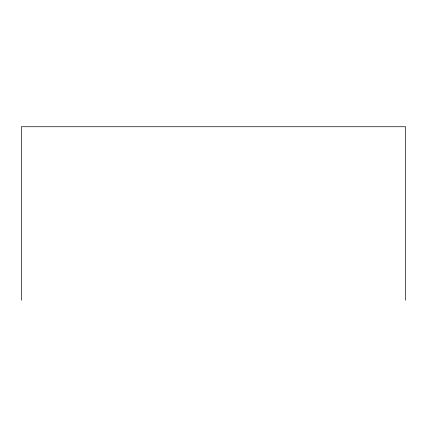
<?xml version="1.0" encoding="UTF-8"?>
<svg xmlns="http://www.w3.org/2000/svg" width="427" height="427" viewBox="0 0 427 427"><rect width="100%" height="100%" fill="white"/><g stroke="black" fill="none" stroke-linecap="round" stroke-linejoin="round"><path stroke-width="0.64" d="M405.65 300.261L405.65 126.739L21.35 126.739L21.35 300.261"/></g></svg>
